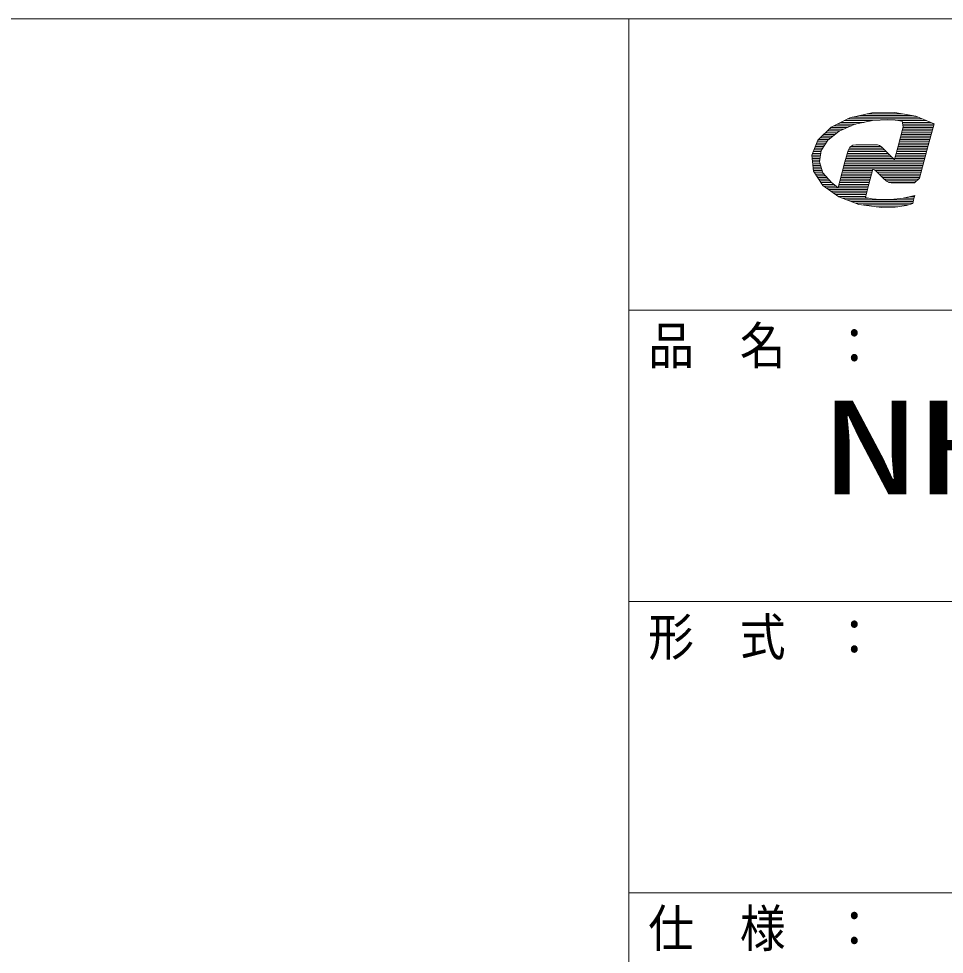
# Model space of a CAD drawing. Units: millimetres on the paper, scale 1:5. Extents: x -225 to 176, y -138 to 139.
# Drawn here: x 72.83 to 120.5, y 90.92 to 139.09 of the extents above; entities that cross this region are included whole.
import ezdxf
from ezdxf.enums import TextEntityAlignment as Align

# ---------------------------------------------------------------- set-up
doc = ezdxf.new("R2010")
doc.units = ezdxf.units.MM
doc.layers.add('0-0__0-f_', color=7, linetype='Continuous', lineweight=9)
doc.styles.add('ＭＳ ゴシック', font='')
doc.styles.get('ＭＳ ゴシック').set_extended_font_data('MS Gothic')

msp = doc.modelspace()

# ---------------------------------------------------------------- linework, layer by layer
at = {"layer": '0-0__0-f_'}
for p, q in [((104.257, 139.088), (104.257, -137.912)), ((119.373, 133.929), (115.52, 133.929)), ((119.161, 134.017), (115.76, 134.017)), ((118.84, 134.106), (116.15, 134.106)), ((118.353, 134.194), (116.539, 134.194)), ((115.526, 133.486), (114.659, 133.486)), ((115.726, 133.574), (114.812, 133.574)), ((115.955, 133.663), (114.989, 133.663)), ((116.373, 133.751), (115.166, 133.751)), ((116.792, 133.84), (115.343, 133.84)), ((119.585, 133.84), (118.136, 133.84)), ((119.798, 133.751), (118.349, 133.751)), ((119.972, 133.663), (118.366, 133.663)), ((119.949, 133.574), (118.384, 133.574)), ((119.925, 133.486), (118.384, 133.486)), ((114.663, 132.954), (114.112, 132.954)), ((114.775, 133.042), (114.203, 133.042)), ((114.887, 133.131), (114.294, 133.131)), ((115, 133.22), (114.385, 133.22)), ((115.127, 133.308), (114.481, 133.308)), ((114.504, 132.829), (115.093, 133.293)), ((115.327, 133.397), (114.568, 133.397)), ((119.782, 132.954), (118.242, 132.954)), ((119.806, 133.042), (118.265, 133.042)), ((119.83, 133.131), (118.289, 133.131)), ((119.854, 133.22), (118.313, 133.22)), ((119.877, 133.308), (118.337, 133.308)), ((119.901, 133.397), (118.36, 133.397)), ((114.298, 132.511), (113.863, 132.511)), ((114.356, 132.599), (113.899, 132.599)), ((114.413, 132.688), (113.935, 132.688)), ((114.47, 132.777), (113.97, 132.777)), ((114.55, 132.865), (114.02, 132.865)), ((117.253, 132.511), (115.699, 132.511)), ((117.022, 132.599), (115.946, 132.599)), ((119.664, 132.511), (118.123, 132.511)), ((119.687, 132.599), (118.147, 132.599)), ((119.711, 132.688), (118.17, 132.688)), ((119.735, 132.777), (118.194, 132.777)), ((119.759, 132.865), (118.218, 132.865)), ((114.125, 132.068), (113.684, 132.068)), ((114.138, 132.156), (113.72, 132.156)), ((114.152, 132.245), (113.756, 132.245)), ((114.183, 132.334), (113.791, 132.334)), ((114.241, 132.422), (113.827, 132.422)), ((117.705, 132.068), (115.484, 132.068)), ((117.616, 132.156), (115.507, 132.156)), ((117.527, 132.245), (115.531, 132.245)), ((117.438, 132.334), (115.564, 132.334)), ((117.349, 132.422), (115.613, 132.422)), ((119.545, 132.068), (118.004, 132.068)), ((119.569, 132.156), (118.028, 132.156)), ((119.592, 132.245), (118.052, 132.245)), ((119.616, 132.334), (118.075, 132.334)), ((119.64, 132.422), (118.099, 132.422)), ((114.112, 131.979), (113.691, 131.979)), ((114.099, 131.891), (113.701, 131.891)), ((114.086, 131.802), (113.71, 131.802)), ((114.076, 131.713), (113.72, 131.713)), ((114.105, 131.625), (113.729, 131.625)), ((114.134, 131.536), (113.739, 131.536)), ((119.402, 131.536), (115.341, 131.536)), ((119.426, 131.625), (115.365, 131.625)), ((119.45, 131.713), (115.389, 131.713)), ((119.474, 131.802), (115.412, 131.802)), ((117.882, 131.891), (115.436, 131.891)), ((117.793, 131.979), (115.46, 131.979)), ((119.497, 131.891), (117.957, 131.891)), ((119.521, 131.979), (117.981, 131.979)), ((114.162, 131.447), (113.748, 131.447)), ((114.191, 131.359), (113.757, 131.359)), ((114.22, 131.27), (113.767, 131.27)), ((114.248, 131.182), (113.812, 131.182)), ((114.311, 131.093), (113.869, 131.093)), ((116.763, 131.093), (115.222, 131.093)), ((116.787, 131.182), (115.246, 131.182)), ((116.811, 131.27), (115.27, 131.27)), ((119.355, 131.359), (115.294, 131.359)), ((119.379, 131.447), (115.317, 131.447)), ((119.331, 131.27), (116.965, 131.27)), ((119.308, 131.182), (117.062, 131.182)), ((119.284, 131.093), (117.152, 131.093)), ((114.387, 131.004), (113.927, 131.004)), ((114.462, 130.916), (113.984, 130.916)), ((114.538, 130.827), (114.042, 130.827)), ((114.613, 130.739), (114.099, 130.739)), ((114.689, 130.65), (114.157, 130.65)), ((114.809, 130.561), (114.215, 130.561)), ((116.621, 130.561), (115.08, 130.561)), ((116.644, 130.65), (115.104, 130.65)), ((116.668, 130.739), (115.127, 130.739)), ((116.692, 130.827), (115.151, 130.827)), ((116.716, 130.916), (115.175, 130.916)), ((116.739, 131.004), (115.199, 131.004)), ((119.26, 131.004), (117.241, 131.004)), ((119.236, 130.916), (117.331, 130.916)), ((119.171, 130.827), (117.42, 130.827)), ((119.079, 130.739), (117.51, 130.739)), ((118.988, 130.65), (117.674, 130.65)), ((114.931, 130.473), (114.299, 130.473)), ((116.573, 130.384), (114.421, 130.384)), ((116.549, 130.296), (114.543, 130.296)), ((116.526, 130.207), (114.665, 130.207)), ((116.502, 130.118), (114.787, 130.118)), ((116.597, 130.473), (115.056, 130.473)), ((116.478, 130.03), (114.909, 130.03)), ((116.455, 129.941), (115.031, 129.941)), ((116.591, 129.852), (115.23, 129.852)), ((118.928, 129.764), (115.469, 129.764)), ((118.904, 129.675), (115.708, 129.675)), ((118.88, 129.587), (115.947, 129.587)), ((118.951, 129.852), (118.401, 129.852)), ((118.975, 129.941), (118.773, 129.941)), ((118.639, 129.498), (116.323, 129.498)), ((118.119, 129.409), (116.991, 129.409)), ((104.257, 124.088), (175.257, 124.088)), ((104.257, 109.088), (175.257, 109.088)), ((104.257, 94.088), (175.257, 94.088))]:
    msp.add_line(p, q, dxfattribs=at)
for points in [[(-224.743, -137.912), (175.257, -137.912), (175.257, 139.088), (-224.743, 139.088)], [(118.989, 129.993), (118.387, 129.849), (117.746, 129.778), (117.214, 129.777), (116.789, 129.812), (116.439, 129.883), (116.622, 130.565), (116.829, 131.339), (116.981, 131.262), (117.364, 130.883), (117.528, 130.723), (117.64, 130.657), (117.767, 130.63), (118.179, 130.63), (118.967, 130.63), (119.227, 130.881), (119.675, 132.553), (119.976, 133.677), (119.032, 134.071), (117.953, 134.267), (116.77, 134.247), (115.644, 133.991), (114.686, 133.511), (113.997, 132.843), (113.682, 132.064), (113.769, 131.247), (114.248, 130.509), (115.073, 129.911), (116.11, 129.526), (117.288, 129.37), (117.974, 129.39), (118.551, 129.469), (118.878, 129.577), (118.944, 129.825)]]:
    msp.add_lwpolyline(points, close=True, dxfattribs=at)
for points in [[(115.093, 133.293), (115.899, 133.651), (116.828, 133.848), (117.601, 133.882), (117.974, 133.86), (118.337, 133.814), (118.394, 133.522), (118.126, 132.522), (117.943, 131.838), (117.772, 132.001), (117.429, 132.343), (117.272, 132.499), (117.174, 132.563), (117.063, 132.598), (116.921, 132.603), (116.417, 132.603), (115.97, 132.603), (115.799, 132.578), (115.64, 132.471), (115.546, 132.3)], [(115.546, 132.3), (115.391, 131.72), (115.125, 130.731), (115.035, 130.397), (115.032, 130.399), (115.029, 130.401), (114.691, 130.648), (114.256, 131.158), (114.074, 131.722), (114.159, 132.296), (114.504, 132.829)]]:
    msp.add_lwpolyline(points, dxfattribs=at)
msp.add_solid([(117.767, 130.63), (118.967, 130.63), (118.179, 130.63)], dxfattribs=at)

# ---------------------------------------------------------------- texts
at = {"layer": '0-0__0-f_', "style": 'ＭＳ ゴシック'}
for s, height, width, p in [('品\u3000名\u3000：', 1.921, 0.9, (105.257, 120.718)), ('NHD-330', 4.809, 1.5, (114.257, 113.163)), ('形\u3000式\u3000：', 1.921, 0.9, (105.257, 105.718)), ('仕\u3000様\u3000：', 1.921, 0.9, (105.257, 90.718))]:
    msp.add_text(s, height=height, dxfattribs=dict(at, width=width)).set_placement(p, align=Align.BOTTOM_LEFT)

doc.saveas('drawing.dxf')
